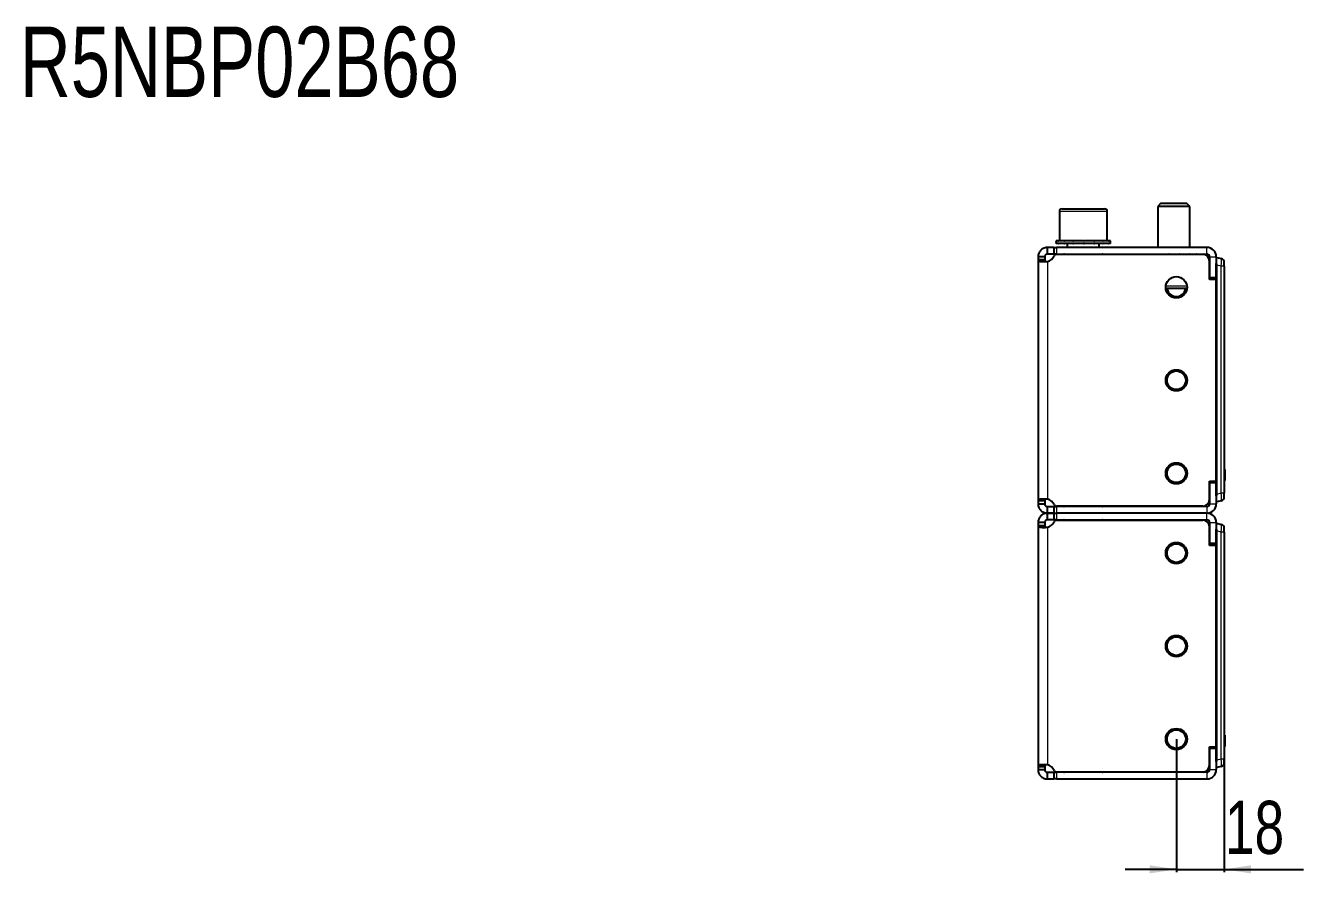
# Model space of a CAD drawing. Header units: millimetres. Extents: x 0 to 2221, y -557 to 573.
# Drawn here: x 1057.7 to 1538.9, y 253.8 to 572.9 of the extents above; entities that cross this region are included whole.
import ezdxf

# ---------------------------------------------------------------- set-up
doc = ezdxf.new("R2010")
doc.units = ezdxf.units.MM
doc.layers.add('FORMAT', color=7, linetype='Continuous')
doc.styles.add('SLDTEXTSTYLE0', font='TXT', dxfattribs={"width": 0.75})
doc.dimstyles.new('SLDDIMSTYLE1', dxfattribs={"dimtxt": 20, "dimasz": 10, "dimexe": 0, "dimexo": 0.0625, "dimgap": 5, "dimtad": 2, "dimdec": 1, "dimrnd": 1e-09, "dimzin": 12, "dimdsep": 46, "dimtxsty": 'SLDTEXTSTYLE0', "dimsah": 1, "dimcen": 0.09, "dimadec": 0, "dimazin": 3, "dimtfac": 1, "dimtmove": 0, "dimatfit": 0, "dimfxl": 0, "dimfrac": 2, "dimtolj": 1, "dimtzin": 12, "dimarcsym": 0})

# ---------------------------------------------------------------- blocks, each defined once
blk = doc.blocks.new('_D_4')
at = {"layer": 'FORMAT'}
for p, q in [((1490.39, 304.38), (1490.39, 254.38)), ((1508.39, 299.63), (1508.39, 254.38)), ((1490.39, 255.38), (1471.16, 255.38)), ((1490.39, 255.38), (1508.39, 255.38)), ((1508.39, 255.38), (1538.17, 255.38))]:
    blk.add_line(p, q, dxfattribs=at)
for points in [[(1490.39, 255.38), (1480.39, 256.92), (1480.39, 253.85)], [(1508.39, 255.38), (1518.39, 253.85), (1518.39, 256.92)]]:
    blk.add_solid(points, dxfattribs=at)
at = {"layer": 'FORMAT', "insert": (1508.62, 281.17), "char_height": 20, "attachment_point": 1, "style": 'SLDTEXTSTYLE0'}
blk.add_mtext('18', dxfattribs=at)

msp = doc.modelspace()

# ---------------------------------------------------------------- linework, layer by layer
at = {"color": 7, "linetype": 'Continuous', "lineweight": 25}
for p, q in [((1484.47, 505.89), (1483.39, 504.82)), ((1494.32, 505.89), (1484.47, 505.89)), ((1495.39, 504.82), (1494.32, 505.89)), ((1446.39, 502.89), (1446.39, 491.89)), ((1447.39, 503.89), (1463.39, 503.89)), ((1464.39, 491.89), (1464.39, 502.89)), ((1483.39, 504.82), (1483.39, 489.39)), ((1495.39, 504.82), (1483.39, 504.82)), ((1495.39, 489.39), (1495.39, 504.82)), ((1445.14, 491.89), (1445.14, 490.89)), ((1445.14, 491.89), (1445.15, 491.89)), ((1445.14, 490.89), (1445.15, 490.89)), ((1445.15, 491.89), (1445.15, 491.64)), ((1445.94, 491.89), (1445.15, 491.89)), ((1445.15, 490.89), (1445.15, 491.14)), ((1445.94, 490.89), (1445.15, 490.89)), ((1445.94, 491.89), (1446.04, 491.89)), ((1445.94, 490.89), (1446.04, 490.89)), ((1446.04, 491.89), (1446.04, 491.64)), ((1448.18, 491.89), (1446.04, 491.89)), ((1446.04, 490.89), (1446.04, 491.14)), ((1448.18, 490.89), (1446.04, 490.89)), ((1448.18, 491.89), (1448.36, 491.89)), ((1448.18, 490.89), (1448.36, 490.89)), ((1448.36, 491.89), (1448.36, 491.64)), ((1451.52, 491.89), (1448.36, 491.89)), ((1448.36, 490.89), (1448.36, 491.14)), ((1451.52, 490.89), (1448.36, 490.89)), ((1449.39, 490.89), (1449.39, 489.39)), ((1451.52, 491.89), (1451.75, 491.89)), ((1451.52, 490.89), (1451.75, 490.89)), ((1451.75, 491.89), (1451.75, 491.64)), ((1455.45, 491.89), (1451.75, 491.89)), ((1451.75, 490.89), (1451.75, 491.14)), ((1455.45, 490.89), (1451.75, 490.89)), ((1455.45, 491.89), (1455.53, 491.89)), ((1455.45, 490.89), (1455.62, 490.89)), ((1455.62, 490.89), (1455.7, 490.89)), ((1455.66, 491.89), (1455.7, 491.89)), ((1455.7, 491.89), (1455.7, 491.64)), ((1459.37, 491.89), (1455.7, 491.89)), ((1455.7, 490.89), (1455.7, 491.14)), ((1459.37, 490.89), (1455.7, 490.89)), ((1459.37, 491.89), (1459.59, 491.89)), ((1459.37, 490.89), (1459.59, 490.89)), ((1459.59, 491.89), (1459.59, 491.64)), ((1462.68, 491.89), (1459.59, 491.89)), ((1459.59, 490.89), (1459.59, 491.14)), ((1462.68, 490.89), (1459.59, 490.89)), ((1461.39, 489.39), (1461.39, 490.89)), ((1462.68, 491.89), (1462.85, 491.89)), ((1462.68, 490.89), (1462.85, 490.89)), ((1462.85, 491.89), (1462.85, 491.64)), ((1464.88, 491.89), (1462.85, 491.89)), ((1462.85, 490.89), (1462.85, 491.14)), ((1464.88, 490.89), (1462.85, 490.89)), ((1464.88, 491.89), (1464.98, 491.89)), ((1464.88, 490.89), (1464.98, 490.89)), ((1464.98, 491.89), (1464.98, 491.64)), ((1465.64, 491.89), (1464.98, 491.89)), ((1464.98, 490.89), (1464.98, 491.14)), ((1465.64, 490.89), (1464.98, 490.89)), ((1465.64, 490.89), (1465.64, 491.89)), ((1441.89, 486.89), (1441.89, 489.39)), ((1444.3, 489.39), (1441.89, 489.39)), ((1444.3, 486.89), (1441.89, 486.89)), ((1444.3, 489.39), (1444.3, 486.89)), ((1444.3, 489.39), (1445.3, 489.39)), ((1445.3, 486.89), (1444.3, 486.89)), ((1501.89, 489.39), (1445.3, 489.39)), ((1445.3, 486.89), (1501.89, 486.89)), ((1445.32, 486.79), (1500.29, 486.79)), ((1479.14, 486.89), (1479.14, 486.79)), ((1479.44, 486.89), (1479.44, 486.79)), ((1481.12, 486.89), (1481.12, 486.79)), ((1484.07, 486.89), (1484.07, 486.79)), ((1487.83, 486.89), (1487.83, 486.79)), ((1491.82, 486.89), (1491.82, 486.79)), ((1495.45, 486.89), (1495.45, 486.79)), ((1498.15, 486.89), (1498.15, 486.79)), ((1499.52, 486.89), (1499.52, 486.79)), ((1499.64, 486.79), (1499.64, 486.89)), ((1440.89, 485.89), (1438.39, 485.89)), ((1438.39, 485.89), (1438.39, 484.67)), ((1438.39, 484.67), (1438.39, 394.11)), ((1440.89, 484.67), (1438.39, 484.67)), ((1440.89, 485.89), (1440.89, 484.67)), ((1502.79, 477.29), (1502.79, 484.29)), ((1502.89, 485.89), (1502.89, 477.94)), ((1505.39, 485.89), (1505.39, 477.94)), ((1505.39, 485.64), (1505.59, 485.64)), ((1505.39, 395.92), (1505.39, 483.37)), ((1505.59, 485.64), (1507.28, 485.19)), ((1505.59, 396.54), (1505.59, 482.74)), ((1508.39, 482.29), (1508.39, 483.74)), ((1508.39, 482.29), (1508.39, 407.84)), ((1502.79, 478.87), (1502.89, 478.66)), ((1505.39, 477.29), (1502.79, 477.29)), ((1505.39, 477.94), (1502.89, 477.94)), ((1505.39, 477.29), (1505.39, 401.49)), ((1494.36, 473.89), (1486.43, 473.89)), ((1508.39, 407.84), (1508.39, 399.64)), ((1508.59, 405.9), (1508.39, 405.9)), ((1508.59, 405.86), (1508.39, 405.86)), ((1508.59, 405.84), (1508.39, 405.84)), ((1508.59, 405.4), (1508.59, 402.08)), ((1502.79, 401.49), (1505.39, 401.49)), ((1502.79, 394.49), (1502.79, 401.49)), ((1502.79, 400.41), (1502.89, 400.63)), ((1502.89, 400.84), (1502.89, 392.89)), ((1505.39, 400.84), (1502.89, 400.84)), ((1505.39, 400.84), (1505.39, 392.89)), ((1508.59, 401.64), (1508.39, 401.64)), ((1508.59, 401.59), (1508.39, 401.59)), ((1508.39, 399.64), (1508.39, 396.99)), ((1508.39, 395.54), (1508.39, 396.99)), ((1438.39, 394.11), (1440.89, 394.11)), ((1438.39, 394.11), (1438.39, 392.89)), ((1438.39, 392.89), (1440.89, 392.89)), ((1440.89, 394.11), (1440.89, 392.89)), ((1441.89, 389.39), (1441.89, 391.89)), ((1441.89, 391.89), (1444.3, 391.89)), ((1444.3, 391.89), (1444.3, 389.39)), ((1444.3, 391.89), (1445.3, 391.89)), ((1501.89, 391.89), (1445.3, 391.89)), ((1500.29, 391.99), (1445.32, 391.99)), ((1505.59, 393.64), (1505.39, 393.64)), ((1507.28, 394.09), (1505.59, 393.64)), ((1440.89, 385.89), (1438.39, 385.89)), ((1438.39, 385.89), (1438.39, 384.67)), ((1440.89, 385.89), (1440.89, 384.67)), ((1441.89, 386.89), (1441.89, 389.39)), ((1444.3, 389.39), (1441.89, 389.39)), ((1441.89, 389.39), (1444.3, 389.39)), ((1444.3, 386.89), (1441.89, 386.89)), ((1444.3, 389.39), (1444.3, 386.89)), ((1444.3, 389.39), (1445.3, 389.39)), ((1445.3, 386.89), (1444.3, 386.89)), ((1501.89, 389.39), (1445.3, 389.39)), ((1445.3, 386.89), (1501.89, 386.89)), ((1445.32, 386.79), (1500.29, 386.79)), ((1502.89, 385.89), (1502.89, 377.94)), ((1505.39, 385.89), (1505.39, 377.94)), ((1505.39, 385.64), (1505.59, 385.64)), ((1505.59, 385.64), (1507.28, 385.19)), ((1438.39, 384.67), (1438.39, 294.11)), ((1440.89, 384.67), (1438.39, 384.67)), ((1502.79, 377.29), (1502.79, 384.29)), ((1505.39, 295.92), (1505.39, 383.37)), ((1505.59, 296.54), (1505.59, 382.74)), ((1508.39, 382.29), (1508.39, 383.74)), ((1508.39, 382.29), (1508.39, 307.84)), ((1502.79, 378.87), (1502.89, 378.66)), ((1505.39, 377.29), (1502.79, 377.29)), ((1505.39, 377.94), (1502.89, 377.94)), ((1505.39, 377.29), (1505.39, 301.49)), ((1508.39, 307.84), (1508.39, 299.64)), ((1508.59, 305.9), (1508.39, 305.9)), ((1508.59, 305.86), (1508.39, 305.86)), ((1508.59, 305.84), (1508.39, 305.84)), ((1508.59, 305.4), (1508.59, 302.08)), ((1502.79, 301.49), (1505.39, 301.49)), ((1502.79, 294.49), (1502.79, 301.49)), ((1502.79, 300.41), (1502.89, 300.63)), ((1502.89, 300.84), (1502.89, 292.89)), ((1505.39, 300.84), (1502.89, 300.84)), ((1505.39, 300.84), (1505.39, 292.89)), ((1508.59, 301.64), (1508.39, 301.64)), ((1508.59, 301.59), (1508.39, 301.59)), ((1508.39, 299.64), (1508.39, 296.99)), ((1438.39, 294.11), (1440.89, 294.11)), ((1438.39, 294.11), (1438.39, 292.89)), ((1440.89, 294.11), (1440.89, 292.89)), ((1505.59, 293.64), (1505.39, 293.64)), ((1507.28, 294.09), (1505.59, 293.64)), ((1508.39, 295.54), (1508.39, 296.99)), ((1438.39, 292.89), (1440.89, 292.89)), ((1441.89, 289.39), (1441.89, 291.89)), ((1441.89, 291.89), (1444.3, 291.89)), ((1441.89, 289.39), (1444.3, 289.39)), ((1444.3, 291.89), (1444.3, 289.39)), ((1444.3, 291.89), (1445.3, 291.89)), ((1445.3, 289.39), (1444.3, 289.39)), ((1501.89, 291.89), (1445.3, 291.89)), ((1445.3, 289.39), (1501.89, 289.39)), ((1500.29, 291.99), (1445.32, 291.99))]:
    msp.add_line(p, q, dxfattribs=at)
at = {"color": 8, "linetype": 'Continuous', "lineweight": 18}
for p, q in [((1464.39, 502.89), (1446.39, 502.89)), ((1445.3, 489.39), (1445.3, 486.89)), ((1501.89, 486.89), (1501.89, 489.39)), ((1441.89, 484.12), (1441.89, 394.67)), ((1502.89, 485.89), (1505.39, 485.89)), ((1507.28, 482.29), (1505.59, 482.74)), ((1507.28, 396.99), (1507.28, 482.29)), ((1508.39, 482.29), (1507.28, 482.29)), ((1505.2, 477.29), (1505.2, 477.94)), ((1486.43, 474.89), (1494.36, 474.89)), ((1508.59, 405.4), (1508.39, 405.4)), ((1505.2, 400.84), (1505.2, 401.49)), ((1508.59, 402.08), (1508.39, 402.08)), ((1505.59, 396.54), (1507.28, 396.99)), ((1507.28, 396.99), (1508.39, 396.99)), ((1445.3, 391.89), (1445.3, 389.39)), ((1501.89, 391.89), (1501.89, 389.39)), ((1502.89, 392.89), (1505.39, 392.89)), ((1445.3, 389.39), (1445.3, 386.89)), ((1501.89, 386.89), (1501.89, 389.39)), ((1502.89, 385.89), (1505.39, 385.89)), ((1441.89, 384.12), (1441.89, 294.67)), ((1507.28, 382.29), (1505.59, 382.74)), ((1507.28, 296.99), (1507.28, 382.29)), ((1508.39, 382.29), (1507.28, 382.29)), ((1505.2, 377.29), (1505.2, 377.94)), ((1508.59, 305.4), (1508.39, 305.4)), ((1505.2, 300.84), (1505.2, 301.49)), ((1508.59, 302.08), (1508.39, 302.08)), ((1505.59, 296.54), (1507.28, 296.99)), ((1507.28, 296.99), (1508.39, 296.99)), ((1445.3, 291.89), (1445.3, 289.39)), ((1501.89, 291.89), (1501.89, 289.39)), ((1502.89, 292.89), (1505.39, 292.89))]:
    msp.add_line(p, q, dxfattribs=at)
at = {"color": 7, "linetype": 'Continuous', "lineweight": 25}
for centre, radius in [((1490.39, 474.39), 4), ((1490.39, 439.39), 4), ((1490.39, 439.39), 3.5), ((1490.39, 404.39), 4), ((1490.39, 404.39), 3.5), ((1490.39, 374.39), 4), ((1490.39, 374.39), 3.5), ((1490.39, 339.39), 4), ((1490.39, 339.39), 3.5), ((1490.39, 304.39), 4), ((1490.39, 304.39), 3.5)]:
    msp.add_circle(centre, radius, dxfattribs=at)
for centre, radius, start, end in [((1447.39, 502.89), 1, 90, 180), ((1463.39, 502.89), 1, 0, 90), ((1441.17, 487.54), 3.5, 281.8948, 337.1146), ((1445.32, 485.79), 1, 90, 157.1146), ((1448.04, 486.54), 0.35, 45.5847, 90), ((1462.74, 486.54), 0.35, 90, 134.4153), ((1500.29, 484.29), 2.5, 360, 90), ((1501.89, 485.89), 3.5, 360, 90), ((1501.89, 485.89), 1, 360, 90), ((1506.89, 483.74), 1.5, 0, 75), ((1490.39, 474.39), 3.5, 188.2132, 351.7868), ((1441.17, 391.24), 3.5, 22.8854, 78.1052), ((1506.89, 395.54), 1.5, 285, 0), ((1445.32, 392.99), 1, 202.8854, 270), ((1448.04, 392.24), 0.35, 270, 314.4153), ((1462.74, 392.24), 0.35, 225.5847, 270), ((1500.29, 394.49), 2.5, 270, 0), ((1501.89, 392.89), 3.5, 270, 0), ((1501.89, 392.89), 1, 270, 0), ((1441.17, 387.54), 3.5, 281.8948, 337.1146), ((1445.32, 385.79), 1, 90, 157.1146), ((1448.04, 386.54), 0.35, 45.5847, 90), ((1462.74, 386.54), 0.35, 90, 134.4153), ((1500.29, 384.29), 2.5, 360, 90), ((1501.89, 385.89), 3.5, 360, 90), ((1501.89, 385.89), 1, 360, 90), ((1506.89, 383.74), 1.5, 0, 75), ((1441.17, 291.24), 3.5, 22.8854, 78.1052), ((1500.29, 294.49), 2.5, 270, 0), ((1506.89, 295.54), 1.5, 285, 0), ((1445.32, 292.99), 1, 202.8854, 270), ((1448.04, 292.24), 0.35, 270, 314.4153), ((1462.74, 292.24), 0.35, 225.5847, 270), ((1501.89, 292.89), 3.5, 270, 0), ((1501.89, 292.89), 1, 270, 0)]:
    msp.add_arc(centre, radius, start, end, dxfattribs=at)
for centre, major_axis, start_param, end_param in [((1494, 485.64), (11.57, -3.1), 0.067037, 0.253072), ((1494, 393.64), (11.57, 3.1), 6.030113, 6.216148), ((1494, 385.64), (11.57, -3.1), 0.067037, 0.253072), ((1494, 293.64), (11.57, 3.1), 6.030113, 6.216148)]:
    msp.add_ellipse(centre, major_axis=major_axis, ratio=0.250563, start_param=start_param, end_param=end_param, dxfattribs=at)
at = {"color": 8, "linetype": 'Continuous', "lineweight": 18}
for centre, major_axis, start_param, end_param in [((1506.89, 482.19), (0.38, 3), 4.762686, 6.266445), ((1506.89, 397.1), (-0.38, 3), 3.158333, 4.662092), ((1506.89, 382.19), (0.38, 3), 4.762686, 6.266445), ((1506.89, 297.1), (-0.38, 3), 3.158333, 4.662092)]:
    msp.add_ellipse(centre, major_axis=major_axis, ratio=0.123038, start_param=start_param, end_param=end_param, dxfattribs=at)
at = {"color": 7, "linetype": 'Continuous', "lineweight": 25}
for points, knots in [([(1445.15, 491.64), (1445.15, 491.68), (1445.15, 491.75), (1445.15, 491.83), (1445.14, 491.87), (1445.14, 491.89)], [0, 0, 0, 0, 0.499981, 0.749988, 1, 1, 1, 1]), ([(1445.14, 490.89), (1445.14, 490.91), (1445.15, 490.95), (1445.15, 491.04), (1445.15, 491.1), (1445.15, 491.14)], [0, 0, 0, 0, 0.2501401, 0.5002802, 1, 1, 1, 1]), ([(1446.04, 491.64), (1446.03, 491.68), (1446, 491.75), (1445.97, 491.83), (1445.95, 491.87), (1445.94, 491.89)], [0, 0, 0, 0, 0.4999808, 0.7499881, 1, 1, 1, 1]), ([(1445.94, 490.89), (1445.95, 490.91), (1445.97, 490.95), (1446, 491.04), (1446.03, 491.1), (1446.04, 491.14)], [0, 0, 0, 0, 0.25014, 0.50028, 1, 1, 1, 1]), ([(1448.36, 491.64), (1448.33, 491.68), (1448.29, 491.75), (1448.23, 491.83), (1448.2, 491.87), (1448.18, 491.89)], [0, 0, 0, 0, 0.499981, 0.749988, 1, 1, 1, 1]), ([(1448.18, 490.89), (1448.2, 490.91), (1448.23, 490.95), (1448.29, 491.04), (1448.33, 491.1), (1448.36, 491.14)], [0, 0, 0, 0, 0.25014, 0.50028, 1, 1, 1, 1]), ([(1451.75, 491.64), (1451.71, 491.68), (1451.66, 491.75), (1451.58, 491.83), (1451.54, 491.87), (1451.52, 491.89)], [0, 0, 0, 0, 0.499981, 0.749988, 1, 1, 1, 1]), ([(1451.52, 490.89), (1451.54, 490.91), (1451.58, 490.95), (1451.66, 491.04), (1451.71, 491.1), (1451.75, 491.14)], [0, 0, 0, 0, 0.25014, 0.50028, 1, 1, 1, 1]), ([(1455.7, 491.64), (1455.65, 491.68), (1455.59, 491.75), (1455.51, 491.83), (1455.47, 491.87), (1455.45, 491.89)], [0, 0, 0, 0, 0.499981, 0.749988, 1, 1, 1, 1]), ([(1455.45, 490.89), (1455.47, 490.91), (1455.51, 490.95), (1455.59, 491.04), (1455.65, 491.1), (1455.7, 491.14)], [0, 0, 0, 0, 0.2501401, 0.5002802, 1, 1, 1, 1]), ([(1455.7, 491.64), (1455.68, 491.71), (1455.66, 491.84), (1455.63, 491.88), (1455.62, 491.89)], [0, 0, 0, 0, 0.561794, 1, 1, 1, 1]), ([(1455.7, 491.14), (1455.68, 491.07), (1455.66, 490.94), (1455.63, 490.91), (1455.62, 490.89)], [0, 0, 0, 0, 0.561794, 1, 1, 1, 1]), ([(1459.59, 491.64), (1459.56, 491.68), (1459.5, 491.75), (1459.42, 491.83), (1459.38, 491.87), (1459.37, 491.89)], [0, 0, 0, 0, 0.499981, 0.749988, 1, 1, 1, 1]), ([(1459.37, 490.89), (1459.38, 490.91), (1459.42, 490.95), (1459.5, 491.04), (1459.56, 491.1), (1459.59, 491.14)], [0, 0, 0, 0, 0.2501401, 0.5002802, 1, 1, 1, 1]), ([(1462.85, 491.64), (1462.82, 491.68), (1462.78, 491.75), (1462.72, 491.83), (1462.69, 491.87), (1462.68, 491.89)], [0, 0, 0, 0, 0.499981, 0.749988, 1, 1, 1, 1]), ([(1462.68, 490.89), (1462.69, 490.91), (1462.72, 490.95), (1462.78, 491.04), (1462.82, 491.1), (1462.85, 491.14)], [0, 0, 0, 0, 0.25014, 0.50028, 1, 1, 1, 1]), ([(1464.98, 491.64), (1464.96, 491.68), (1464.94, 491.75), (1464.91, 491.83), (1464.89, 491.87), (1464.88, 491.89)], [0, 0, 0, 0, 0.499981, 0.749988, 1, 1, 1, 1]), ([(1464.88, 490.89), (1464.89, 490.91), (1464.91, 490.95), (1464.94, 491.04), (1464.96, 491.1), (1464.98, 491.14)], [0, 0, 0, 0, 0.25014, 0.50028, 1, 1, 1, 1]), ([(1441.89, 489.39), (1441.6, 489.37), (1441.05, 489.33), (1440.15, 488.98), (1439.26, 488.31), (1438.54, 487.2), (1438.44, 486.34), (1438.39, 485.89)], [0, 0, 0, 0, 0.16069, 0.301312, 0.521951, 0.753573, 1, 1, 1, 1]), ([(1441.89, 486.89), (1441.81, 486.89), (1441.66, 486.87), (1441.45, 486.79), (1441.28, 486.69), (1441.15, 486.57), (1441.04, 486.43), (1440.92, 486.19), (1440.91, 486.01), (1440.89, 485.89)], [0, 0, 0, 0, 0.156786, 0.290809, 0.403501, 0.497298, 0.607133, 0.726181, 1, 1, 1, 1]), ([(1479.4, 486.79), (1479.4, 486.8), (1479.39, 486.84), (1479.38, 486.87), (1479.38, 486.89)], [0, 0, 0, 0, 0.374848, 1, 1, 1, 1]), ([(1481.04, 486.79), (1481.03, 486.8), (1481.01, 486.84), (1480.99, 486.87), (1480.98, 486.89)], [0, 0, 0, 0, 0.374848, 1, 1, 1, 1]), ([(1483.94, 486.79), (1483.93, 486.8), (1483.9, 486.84), (1483.88, 486.87), (1483.86, 486.89)], [0, 0, 0, 0, 0.374848, 1, 1, 1, 1]), ([(1487.68, 486.79), (1487.67, 486.8), (1487.64, 486.84), (1487.6, 486.87), (1487.58, 486.89)], [0, 0, 0, 0, 0.374848, 1, 1, 1, 1]), ([(1491.68, 486.79), (1491.67, 486.8), (1491.63, 486.84), (1491.6, 486.87), (1491.58, 486.89)], [0, 0, 0, 0, 0.374848, 1, 1, 1, 1]), ([(1495.33, 486.79), (1495.32, 486.8), (1495.29, 486.84), (1495.26, 486.87), (1495.25, 486.89)], [0, 0, 0, 0, 0.374848, 1, 1, 1, 1]), ([(1498.07, 486.79), (1498.07, 486.8), (1498.05, 486.84), (1498.03, 486.87), (1498.02, 486.89)], [0, 0, 0, 0, 0.374848, 1, 1, 1, 1]), ([(1499.5, 486.79), (1499.5, 486.8), (1499.49, 486.84), (1499.49, 486.87), (1499.48, 486.89)], [0, 0, 0, 0, 0.374848, 1, 1, 1, 1]), ([(1438.39, 484.67), (1438.45, 484.54), (1438.53, 484.33), (1439.1, 484.13), (1439.7, 484.06), (1440.34, 484.04), (1441.08, 484.06), (1441.62, 484.1), (1441.89, 484.12)], [0, 0, 0, 0, 0.254149, 0.448213, 0.574908, 0.708872, 0.850468, 1, 1, 1, 1]), ([(1440.89, 484.67), (1440.91, 484.55), (1440.93, 484.35), (1441.08, 484.14), (1441.21, 484.09), (1441.26, 484.08)], [0, 0, 0, 0, 0.488232, 0.819706, 1, 1, 1, 1]), ([(1508.59, 405.84), (1508.59, 405.83), (1508.59, 405.82), (1508.59, 405.7), (1508.59, 405.56), (1508.59, 405.45), (1508.59, 405.4)], [0, 0, 0, 0, 0.281303, 0.555629, 0.773878, 1, 1, 1, 1]), ([(1508.59, 402.08), (1508.59, 402.01), (1508.59, 401.89), (1508.59, 401.74), (1508.59, 401.65), (1508.59, 401.64), (1508.59, 401.64)], [0, 0, 0, 0, 0.285197, 0.560428, 0.777044, 1, 1, 1, 1]), ([(1441.89, 394.67), (1441.58, 394.68), (1440.99, 394.71), (1440.04, 394.72), (1439.18, 394.68), (1438.52, 394.47), (1438.44, 394.23), (1438.39, 394.11)], [0, 0, 0, 0, 0.17084, 0.319217, 0.548103, 0.767822, 1, 1, 1, 1]), ([(1441.89, 394.67), (1441.8, 394.68), (1441.64, 394.71), (1441.42, 394.72), (1441.25, 394.71), (1441.12, 394.66), (1441.02, 394.57), (1440.92, 394.4), (1440.9, 394.23), (1440.89, 394.11)], [0, 0, 0, 0, 0.1543587, 0.2872828, 0.4004353, 0.4965437, 0.6043139, 0.7231511, 1, 1, 1, 1]), ([(1438.39, 392.89), (1438.41, 392.63), (1438.44, 392.14), (1438.73, 391.32), (1439.19, 390.61), (1439.82, 390.05), (1440.43, 389.69), (1441.14, 389.44), (1441.64, 389.41), (1441.89, 389.39)], [0, 0, 0, 0, 0.144067, 0.271276, 0.474907, 0.597997, 0.726338, 0.860245, 1, 1, 1, 1]), ([(1440.89, 392.89), (1440.91, 392.75), (1440.93, 392.56), (1441.06, 392.34), (1441.16, 392.2), (1441.3, 392.08), (1441.48, 391.97), (1441.68, 391.9), (1441.82, 391.9), (1441.89, 391.89)], [0, 0, 0, 0, 0.294103, 0.406373, 0.497014, 0.611853, 0.731691, 0.860101, 1, 1, 1, 1]), ([(1441.89, 389.39), (1441.6, 389.37), (1441.05, 389.33), (1440.15, 388.98), (1439.26, 388.31), (1438.54, 387.2), (1438.44, 386.34), (1438.39, 385.89)], [0, 0, 0, 0, 0.16069, 0.301312, 0.521951, 0.753573, 1, 1, 1, 1]), ([(1441.89, 386.89), (1441.81, 386.89), (1441.66, 386.87), (1441.45, 386.79), (1441.28, 386.69), (1441.15, 386.57), (1441.04, 386.43), (1440.92, 386.19), (1440.91, 386.01), (1440.89, 385.89)], [0, 0, 0, 0, 0.1567865, 0.2908092, 0.4035006, 0.4972984, 0.6071328, 0.7261813, 1, 1, 1, 1]), ([(1438.39, 384.67), (1438.45, 384.54), (1438.53, 384.33), (1439.1, 384.13), (1439.7, 384.06), (1440.34, 384.04), (1441.08, 384.06), (1441.62, 384.1), (1441.89, 384.12)], [0, 0, 0, 0, 0.254149, 0.448213, 0.574908, 0.708872, 0.850468, 1, 1, 1, 1]), ([(1440.89, 384.67), (1440.91, 384.55), (1440.93, 384.35), (1441.08, 384.14), (1441.21, 384.09), (1441.26, 384.08)], [0, 0, 0, 0, 0.488232, 0.819706, 1, 1, 1, 1]), ([(1508.59, 305.84), (1508.59, 305.83), (1508.59, 305.82), (1508.59, 305.7), (1508.59, 305.56), (1508.59, 305.45), (1508.59, 305.4)], [0, 0, 0, 0, 0.281303, 0.555629, 0.773878, 1, 1, 1, 1]), ([(1508.59, 302.08), (1508.59, 302.01), (1508.59, 301.89), (1508.59, 301.74), (1508.59, 301.65), (1508.59, 301.64), (1508.59, 301.64)], [0, 0, 0, 0, 0.285197, 0.560428, 0.777044, 1, 1, 1, 1]), ([(1441.89, 294.67), (1441.58, 294.68), (1440.99, 294.71), (1440.04, 294.72), (1439.18, 294.68), (1438.52, 294.47), (1438.44, 294.23), (1438.39, 294.11)], [0, 0, 0, 0, 0.17084, 0.319217, 0.548103, 0.767822, 1, 1, 1, 1]), ([(1441.89, 294.67), (1441.8, 294.68), (1441.64, 294.71), (1441.42, 294.72), (1441.25, 294.71), (1441.12, 294.66), (1441.02, 294.57), (1440.92, 294.4), (1440.9, 294.23), (1440.89, 294.11)], [0, 0, 0, 0, 0.154359, 0.287283, 0.400435, 0.496544, 0.604314, 0.723151, 1, 1, 1, 1]), ([(1438.39, 292.89), (1438.41, 292.63), (1438.44, 292.14), (1438.73, 291.32), (1439.19, 290.61), (1439.82, 290.05), (1440.43, 289.69), (1441.14, 289.44), (1441.64, 289.41), (1441.89, 289.39)], [0, 0, 0, 0, 0.144067, 0.271276, 0.474907, 0.597997, 0.726338, 0.860245, 1, 1, 1, 1]), ([(1440.89, 292.89), (1440.91, 292.75), (1440.93, 292.56), (1441.06, 292.34), (1441.16, 292.2), (1441.3, 292.08), (1441.48, 291.97), (1441.68, 291.9), (1441.82, 291.9), (1441.89, 291.89)], [0, 0, 0, 0, 0.294103, 0.406373, 0.497014, 0.611853, 0.731691, 0.860101, 1, 1, 1, 1])]:
    msp.add_open_spline(points, degree=3, knots=knots, dxfattribs=at)

# ---------------------------------------------------------------- texts
at = {"layer": 'FORMAT', "insert": (1055.54, 572.47), "char_height": 26.458, "attachment_point": 1, "style": 'SLDTEXTSTYLE0'}
msp.add_mtext('R5NBP02B68', dxfattribs=at)

# ---------------------------------------------------------------- dimensions: what is measured, and where the dimension line sits
at = {"layer": 'FORMAT'}
dim = msp.add_linear_dim(base=(1508.39, 255.38), p1=(1490.39, 304.39), p2=(1508.39, 299.64), dimstyle='SLDDIMSTYLE1', dxfattribs=at)
dim.commit()
dim.dimension.update_dxf_attribs({"geometry": '_D_4', "text_midpoint": (1523.39, 255.38), "dimtype": 160})

doc.saveas('drawing.dxf')
